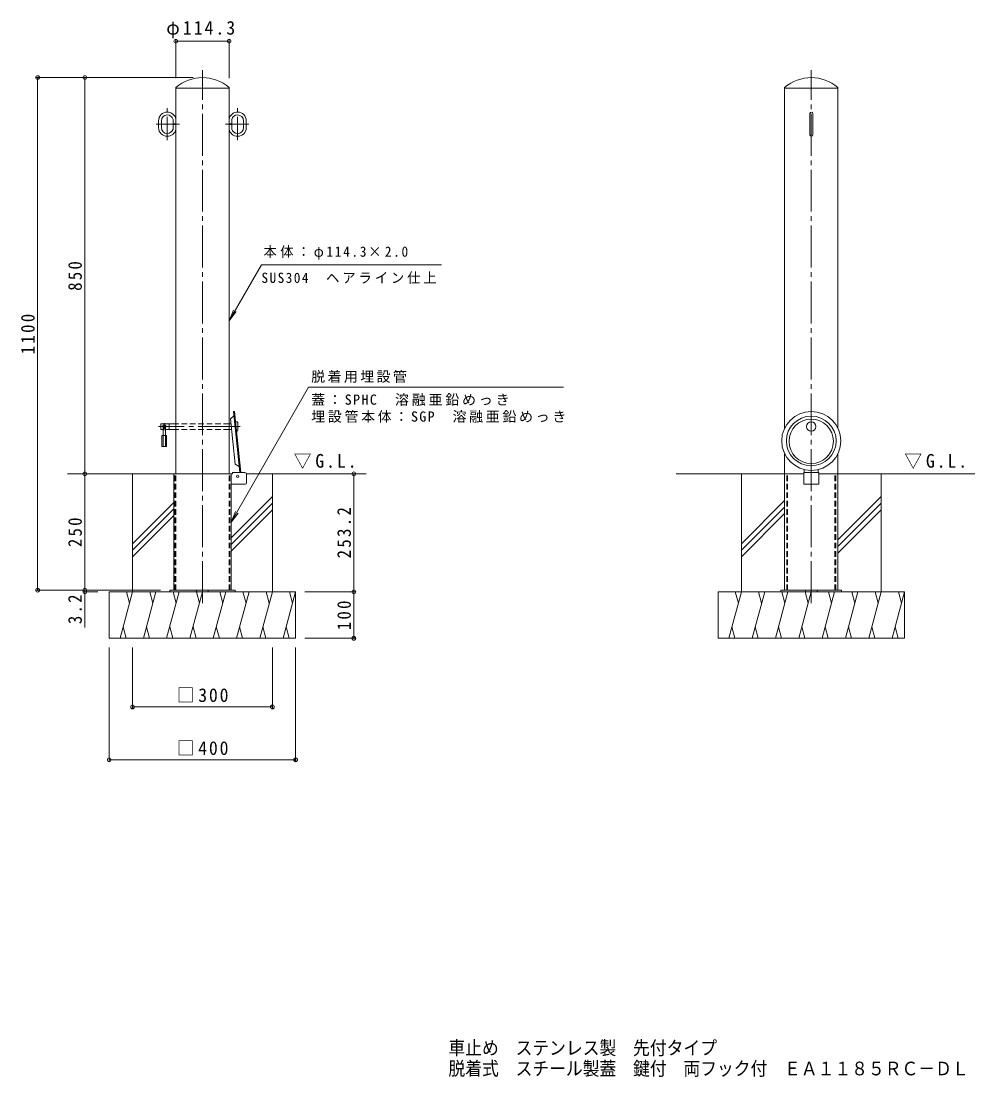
# Model space of a CAD drawing. Units: millimetres at full size, sheet at 1:10. Extents: x -1695 to 1794, y -1371 to 1082.
# Drawn here: x -1695 to 351, y -1371 to 895 of the extents above; entities that cross this region are included whole.
import ezdxf
from ezdxf.enums import TextEntityAlignment as Align

# ---------------------------------------------------------------- set-up
doc = ezdxf.new("R2010")
doc.units = ezdxf.units.MM
doc.header["$LTSCALE"] = 10
doc.header["$PDMODE"] = 32
doc.header["$PDSIZE"] = 8
for name, pattern in [('CHAIN1', [8, 5, -1, 1, -1]), ('CHAIN2', [12, 9, -1, 1, -1]), ('DASHED1', [1.8, 1.2, -0.6])]:
    doc.linetypes.add(name, pattern=pattern)
for name, color, linetype, lineweight in [('C-0', 7, 'CHAIN2', 9), ('C-1', 2, 'Continuous', 9), ('C-2', 3, 'Continuous', 9), ('C-3', 4, 'Continuous', 9), ('C-4', 7, 'Continuous', 9), ('C-5', 7, 'Continuous', 9), ('C-6', 6, 'Continuous', 5), ('C-A', 7, 'CHAIN1', 9)]:
    doc.layers.add(name, color=color, linetype=linetype, lineweight=lineweight)
doc.layers.add('F-5_F-5ﾚｲﾔ', color=2, linetype='Continuous')
doc.styles.add('ＭＳ ゴシック', font='')
doc.styles.get('ＭＳ ゴシック').set_extended_font_data('MS Gothic')

msp = doc.modelspace()

# ---------------------------------------------------------------- linework, layer by layer
at = {"layer": 'C-0'}
for p, q in [((-1306.34, -354.07), (-1306.34, 789.36)), ((0, -354.07), (0, 789.36)), ((-1225.64, 24.71), (-1400.64, 24.71))]:
    msp.add_line(p, q, dxfattribs=at)
at = {"layer": 'C-1', "color": 4}
for p, q in [((-1238.98, 48.03), (-1246.35, 41.63)), ((-1237.61, 57.03), (-1239.9, 56.79)), ((-1239.9, 56.79), (-1226.13, -74.22)), ((-1237.61, 57.03), (-1223.82, -74.22)), ((-15, -74.02), (-15, -67.49)), ((15, -74.02), (15, -67.49)), ((-1224.34, -69.27), (-1226.63, -69.51))]:
    msp.add_line(p, q, dxfattribs=at)
at = {"layer": 'C-1'}
for p, q in [((-1367.64, -326.52), (-1367.64, -76.52)), ((-1241.84, -76.52), (-1367.64, -76.52)), ((-1245.04, -326.52), (-1245.04, -76.52)), ((-1241.84, -76.52), (-1241.84, -74.22)), ((-1215.04, -74.22), (-1241.84, -74.22)), ((-1211.84, -96.05), (-1211.84, -77.42)), ((-16.3, -76.52), (-57.15, -76.52)), ((-57.15, -326.52), (-57.15, -76.52)), ((-16.3, -74.02), (-16.3, -99.02)), ((16.3, -76.52), (57.15, -76.52)), ((57.15, -326.52), (57.15, -76.52)), ((-1215.02, -99.22), (-1245.04, -99.22)), ((16.3, -99.02), (-16.3, -99.02)), ((-1376.34, -326.52), (-1376.34, -329.72)), ((-1236.34, -326.52), (-1376.34, -326.52)), ((-1318.84, -326.52), (-1318.84, -329.72)), ((-1293.84, -326.52), (-1293.84, -329.72)), ((-1236.34, -326.52), (-1236.34, -329.72)), ((-65, -326.52), (-65, -329.72)), ((65, -326.52), (-65, -326.52)), ((-12.5, -326.52), (-12.5, -329.72)), ((12.5, -326.52), (12.5, -329.72)), ((65, -326.52), (65, -329.72))]:
    msp.add_line(p, q, dxfattribs=at)
at = {"layer": 'C-1', "linetype": 'DASHED1'}
for p, q in [((-1365.34, -326.52), (-1365.34, -76.52)), ((-1247.34, -326.52), (-1247.34, -76.52)), ((-52.65, -326.52), (-52.65, -76.52)), ((52.65, -326.52), (52.65, -76.52))]:
    msp.add_line(p, q, dxfattribs=at)
at = {"layer": 'C-1', "color": 4}
msp.add_lwpolyline([(-1227.55, -60.76), (-1236.09, -56.03), (-1246.35, 41.63)], dxfattribs=at)
at = {"layer": 'C-1'}
msp.add_lwpolyline([(-16.3, -74.02), (16.3, -74.02), (16.3, -99.02)], dxfattribs=at)
at = {"layer": 'C-1', "color": 4}
for centre, radius in [((0, 24.71), 10), ((-1230.84, -82.02), 2.75)]:
    msp.add_circle(centre, radius, dxfattribs=at)
at = {"layer": 'C-1'}
for centre, start, end in [((-1215.04, -77.42), 0, 90), ((-1215.04, -96.02), 270.47024, 359.52976)]:
    msp.add_arc(centre, 3.2, start, end, dxfattribs=at)
at = {"layer": 'C-1', "color": 4}
for centre, major_axis, ratio in [((0, -6.12), (63.5, 0), 0.994522), ((0, -6.12), (53.5, 0), 0.994522), ((0, -6.96), (0, 47.64), 0.997146)]:
    msp.add_ellipse(centre, major_axis=major_axis, ratio=ratio, dxfattribs=at)
at = {"layer": 'C-2'}
for p, q in [((-1363.49, 751.92), (-1363.49, -76.52)), ((-1249.19, 750.48), (-1363.49, 750.48)), ((-1249.19, 751.92), (-1249.19, -76.52)), ((-57.15, 21.41), (-57.15, 751.92)), ((57.15, 750.48), (-57.15, 750.48)), ((57.15, 21.41), (57.15, 751.92)), ((-1400.49, 666.16), (-1400.49, 680.79)), ((-1394.49, 666.16), (-1394.49, 680.79)), ((-1369.49, 673.98), (-1369.49, 683.82)), ((-1363.49, 684.47), (-1363.49, 673.98)), ((-1243.19, 673.98), (-1243.19, 683.82)), ((-1218.19, 666.16), (-1218.19, 680.79)), ((-1212.19, 666.16), (-1212.19, 680.79)), ((-2.84, 650.48), (-2.84, 696.48)), ((3.16, 650.48), (3.16, 696.48)), ((-1363.49, 673.98), (-1369.49, 673.98)), ((-1369.49, 672.98), (-1369.49, 663.13)), ((-1363.49, 672.98), (-1369.49, 672.98)), ((-1363.49, 662.48), (-1363.49, 672.98)), ((-1249.19, 673.98), (-1243.19, 673.98)), ((-1249.19, 672.98), (-1243.19, 672.98)), ((-1243.19, 672.98), (-1243.19, 663.13)), ((-1381.81, 653.48), (-1381.81, 653.49)), ((-1230.88, 653.48), (-1230.88, 653.49)), ((-57.15, -76.52), (-57.15, -33.65)), ((57.15, -76.52), (57.15, -33.65))]:
    msp.add_line(p, q, dxfattribs=at)
at = {"layer": 'C-2', "linetype": 'DASHED1'}
for p, q in [((-1363.49, -326.52), (-1363.49, -76.52)), ((-1249.19, -326.52), (-1249.19, -76.52)), ((-50.8, -326.52), (-50.8, -76.52)), ((50.8, -326.52), (50.8, -76.52))]:
    msp.add_line(p, q, dxfattribs=at)
at = {"layer": 'C-2'}
for centre, radius, start, end in [((-1306.34, 686.94), 86.53, 48.66737, 131.33263), ((0, 686.94), 86.53, 48.66737, 131.33263), ((-1381.81, 680.79), 18.68, 90, 180), ((-1381.81, 680.79), 12.68, 90, 180), ((-1381.81, 680.79), 18.68, 11.35969, 90), ((-1381.81, 680.79), 12.68, 13.79803, 90), ((-1230.88, 680.79), 18.68, 90, 168.64031), ((-1230.88, 680.79), 12.68, 90, 166.20197), ((-1230.88, 680.79), 18.68, 0, 90), ((-1230.88, 680.79), 12.68, 0, 90), ((0.16, 696.48), 3, 90, 180), ((0.16, 696.48), 3, 0, 90), ((-1381.81, 666.16), 18.68, 180, 270), ((-1381.81, 666.16), 12.68, 180, 270), ((-1381.81, 666.16), 12.68, 270, 346.20197), ((-1381.81, 666.16), 18.68, 270, 348.64031), ((-1230.88, 666.16), 18.68, 191.35969, 270), ((-1230.88, 666.16), 12.68, 193.79803, 270), ((-1230.88, 666.16), 12.68, 270, 0), ((-1230.88, 666.16), 18.68, 270, 0), ((0.16, 650.48), 3, 180, 270), ((0.16, 650.48), 3, 270, 0)]:
    msp.add_arc(centre, radius, start, end, dxfattribs=at)
at = {"layer": 'C-3'}
for p, q in [((-1395.64, 19.71), (-1395.64, 29.71)), ((-1394.64, 30.71), (-1363.49, 30.71)), ((-1377.64, 30.71), (-1377.64, 18.71)), ((-1249.19, 30.71), (-1245.2, 30.71)), ((-1232.14, 34.71), (-1235.27, 34.71)), ((-1230.64, 33.21), (-1230.64, 16.21)), ((-1394.64, 18.71), (-1390.39, 18.71)), ((-1363.49, 18.71), (-1385.89, 18.71)), ((-1249.19, 18.71), (-1243.94, 18.71)), ((-1232.14, 14.71), (-1233.17, 14.71))]:
    msp.add_line(p, q, dxfattribs=at)
at = {"layer": 'C-3', "color": 6, "linetype": 'CHAIN1', "lineweight": 5}
for p, q in [((-1385.26, 23.46), (-1391.11, 23.46)), ((-1388.14, 31.8), (-1388.14, 17.18))]:
    msp.add_line(p, q, dxfattribs=at)
at = {"layer": 'C-3', "color": 6, "lineweight": 5}
for p, q in [((-1390.39, 23.46), (-1390.39, 5.71)), ((-1385.89, 23.46), (-1385.89, 5.71)), ((-1393.14, 5.71), (-1393.14, -17.79)), ((-1383.14, 5.71), (-1393.14, 5.71)), ((-1390.89, 5.71), (-1390.89, -17.79)), ((-1385.39, 5.71), (-1385.39, -17.79)), ((-1383.14, 5.71), (-1383.14, -17.79)), ((-1383.14, -17.79), (-1393.14, -17.79))]:
    msp.add_line(p, q, dxfattribs=at)
at = {"layer": 'C-3', "linetype": 'DASHED1'}
for p, q in [((-1249.19, 30.71), (-1363.49, 30.71)), ((-1249.19, 18.71), (-1363.49, 18.71))]:
    msp.add_line(p, q, dxfattribs=at)
at = {"layer": 'C-3'}
for centre, radius, start, end in [((-1394.64, 29.71), 1, 90, 180), ((-1388.14, 24.71), 3.5, 310.00481, 229.99519), ((-1232.14, 33.21), 1.5, 0, 90), ((-1394.64, 19.71), 1, 180, 270), ((-1232.14, 16.21), 1.5, 270, 0)]:
    msp.add_arc(centre, radius, start, end, dxfattribs=at)
at = {"layer": 'C-3', "color": 6, "lineweight": 5}
msp.add_arc((-1388.14, 23.46), 2.25, 0, 180, dxfattribs=at)
at = {"layer": 'C-3', "color": 6, "linetype": 'DASHED1', "lineweight": 5}
msp.add_arc((-1388.14, 23.46), 2.25, 180, 0, dxfattribs=at)
at = {"layer": 'C-4'}
for p, q in [((-1363.49, 854.74), (-1363.49, 771.92)), ((-1363.49, 851.74), (-1249.19, 851.74)), ((-1249.19, 854.74), (-1249.19, 771.92)), ((-1662.96, 773.48), (-1326.34, 773.48)), ((-1659.96, 773.48), (-1659.96, -326.52)), ((-1558.77, 773.48), (-1558.77, -76.52)), ((-1558.77, -76.52), (-1558.77, -406.62)), ((-981.42, -76.52), (-981.42, -329.72)), ((-1662.96, -326.52), (-1396.34, -326.52)), ((-1561.77, -329.72), (-1530.88, -329.72)), ((-978.42, -329.72), (-1086.34, -329.72)), ((-981.42, -329.72), (-981.42, -429.72)), ((-978.42, -429.72), (-1086.34, -429.72)), ((-1506.34, -693.62), (-1506.34, -449.72)), ((-1456.34, -580.03), (-1456.34, -449.72)), ((-1156.34, -580.03), (-1156.34, -449.72)), ((-1106.34, -693.62), (-1106.34, -449.72)), ((-1456.34, -577.03), (-1156.34, -577.03)), ((-1506.34, -690.62), (-1106.34, -690.62))]:
    msp.add_line(p, q, dxfattribs=at)
for p in [(-1363.49, 851.74), (-1249.19, 851.74), (-1659.96, 773.48), (-1558.77, 773.48), (-1558.77, -76.52), (-981.42, -76.52), (-1659.96, -326.52), (-1558.77, -326.52), (-1558.77, -329.72), (-981.42, -329.72), (-981.42, -429.72), (-1456.34, -577.03), (-1156.34, -577.03), (-1506.34, -690.62), (-1106.34, -690.62)]:
    msp.add_point(p, dxfattribs=at)
at = {"layer": 'C-5'}
for p, q in [((-1179.73, 371.88), (-793.58, 371.88)), ((-1249.19, 251.57), (-1233.97, 271.4)), ((-1245.04, -180.67), (-1078.75, 108.95)), ((-531.97, 108.95), (-1078.75, 108.95)), ((-1245.04, -180.67), (-1235.53, -157.55)), ((-1245.04, -180.67), (-1229.87, -160.8))]:
    msp.add_line(p, q, dxfattribs=at)
msp.add_lwpolyline([(-1179.73, 371.88), (-1249.19, 251.57), (-1239.63, 274.67)], dxfattribs=at)
at = {"layer": 'C-6'}
for p, q in [((-1596.17, -76.52), (-1367.64, -76.52)), ((-1456.34, -329.72), (-1456.34, -76.52)), ((-1211.97, -76.52), (-955.32, -76.52)), ((-1156.34, -329.72), (-1156.34, -76.52)), ((-289.83, -76.52), (-57.15, -76.52)), ((-150, -329.72), (-150, -76.52)), ((351.02, -76.52), (57.15, -76.52)), ((150, -329.72), (150, -76.52)), ((-1156.34, -125.6), (-1245.04, -214.3)), ((-57.15, -133.87), (-150, -226.72)), ((150, -125.6), (57.15, -218.45)), ((-1367.64, -138.02), (-1456.34, -226.72)), ((-1367.64, -152.16), (-1456.34, -240.86)), ((-1156.34, -139.74), (-1245.04, -228.44)), ((-1156.34, -153.88), (-1245.04, -242.58)), ((-57.15, -148.01), (-150, -240.86)), ((150, -139.74), (57.15, -232.59)), ((150, -153.88), (57.15, -246.73)), ((-1367.64, -166.3), (-1456.34, -255)), ((-57.15, -162.15), (-150, -255)), ((-1506.34, -329.72), (-1106.34, -329.72)), ((-1506.34, -429.72), (-1506.34, -329.72)), ((-1456.34, -329.72), (-1483.14, -429.72)), ((-1469.39, -329.72), (-1462.87, -354.07)), ((-1406.34, -329.72), (-1433.14, -429.72)), ((-1419.39, -329.72), (-1412.87, -354.07)), ((-1356.34, -329.72), (-1383.14, -429.72)), ((-1369.39, -329.72), (-1362.87, -354.07)), ((-1306.34, -329.72), (-1333.14, -429.72)), ((-1319.39, -329.72), (-1312.87, -354.07)), ((-1256.34, -329.72), (-1283.14, -429.72)), ((-1269.39, -329.72), (-1262.87, -354.07)), ((-1206.34, -329.72), (-1233.14, -429.72)), ((-1219.39, -329.72), (-1212.87, -354.07)), ((-1156.34, -329.72), (-1183.14, -429.72)), ((-1169.39, -329.72), (-1162.87, -354.07)), ((-1106.34, -329.72), (-1133.14, -429.72)), ((-1119.39, -329.72), (-1112.87, -354.07)), ((-1106.34, -429.72), (-1106.34, -329.72)), ((-200, -329.72), (200, -329.72)), ((-200, -429.72), (-200, -329.72)), ((-150, -329.72), (-176.79, -429.72)), ((-163.05, -329.72), (-156.52, -354.07)), ((-100, -329.72), (-126.79, -429.72)), ((-113.05, -329.72), (-106.52, -354.07)), ((-50, -329.72), (-76.79, -429.72)), ((-63.05, -329.72), (-56.52, -354.07)), ((0, -329.72), (-26.79, -429.72)), ((-13.05, -329.72), (-6.52, -354.07)), ((50, -329.72), (23.21, -429.72)), ((36.95, -329.72), (43.48, -354.07)), ((100, -329.72), (73.21, -429.72)), ((86.95, -329.72), (93.48, -354.07)), ((150, -329.72), (123.21, -429.72)), ((136.95, -329.72), (143.48, -354.07)), ((200, -329.72), (173.21, -429.72)), ((186.95, -329.72), (193.48, -354.07)), ((200, -429.72), (200, -329.72)), ((-1470.09, -429.72), (-1476.61, -405.37)), ((-1420.09, -429.72), (-1426.61, -405.37)), ((-1370.09, -429.72), (-1376.61, -405.37)), ((-1320.09, -429.72), (-1326.61, -405.37)), ((-1270.09, -429.72), (-1276.61, -405.37)), ((-1220.09, -429.72), (-1226.61, -405.37)), ((-1170.09, -429.72), (-1176.61, -405.37)), ((-1120.09, -429.72), (-1126.61, -405.37)), ((-163.75, -429.72), (-170.27, -405.37)), ((-113.75, -429.72), (-120.27, -405.37)), ((-63.75, -429.72), (-70.27, -405.37)), ((-13.75, -429.72), (-20.27, -405.37)), ((36.25, -429.72), (29.73, -405.37)), ((86.25, -429.72), (79.73, -405.37)), ((136.25, -429.72), (129.73, -405.37)), ((186.25, -429.72), (179.73, -405.37)), ((-1506.34, -429.72), (-1106.34, -429.72)), ((-200, -429.72), (200, -429.72))]:
    msp.add_line(p, q, dxfattribs=at)
at = {"layer": 'C-A'}
for p, q in [((-1381.81, 638.96), (-1381.81, 708)), ((-1230.88, 638.96), (-1230.88, 708)), ((-1355.62, 673.48), (-1406.94, 673.48)), ((-1257.06, 673.48), (-1205.75, 673.48))]:
    msp.add_line(p, q, dxfattribs=at)

# ---------------------------------------------------------------- texts
at = {"layer": 'C-4', "color": 2, "char_height": 29.33, "attachment_point": 7, "style": 'ＭＳ ゴシック'}
for s, insert in [('\\T1.23;\\W0.95;φ114.3', (-1383.84, 857.74)), ('\\T1.21;\\W0.95;□300', (-1361.34, -567.03)), ('\\T1.21;\\W0.95;□400', (-1361.34, -680.62))]:
    msp.add_mtext(s, dxfattribs=dict(at, insert=insert))
at = {"layer": 'C-4', "color": 2, "char_height": 29.33, "attachment_point": 7, "rotation": 90, "style": 'ＭＳ ゴシック'}
for s, insert in [('\\T1.27;\\W0.9;850', (-1564.77, 315.98)), ('\\T1.28;\\W0.9;1100', (-1665.96, 179.73)), ('\\T1.28;\\W0.9;253.2', (-987.42, -258.12)), ('\\T1.27;\\W0.9;250', (-1564.77, -234.02)), ('\\T1.27;\\W0.9;3.2', (-1564.77, -399.18)), ('\\T1.27;\\W0.9;100', (-987.42, -412.22))]:
    msp.add_mtext(s, dxfattribs=dict(at, insert=insert))
at = {"layer": 'C-5', "char_height": 21.99, "attachment_point": 7, "style": 'ＭＳ ゴシック'}
for s, insert in [('\\T1.26;\\W0.95;本体：φ114.3×2.0', (-1175.25, 383.1)), ('\\T1.22;\\W0.95;SUS304\u3000ヘアライン仕上', (-1179.73, 330.58)), ('\\T1.17;脱着用埋設管', (-1073.04, 118.35)), ('\\T1.2;蓋：SPHC\u3000溶融亜鉛めっき', (-1073.04, 69.05)), ('\\T1.19;埋設管本体：SGP\u3000溶融亜鉛めっき', (-1073.04, 32.73))]:
    msp.add_mtext(s, dxfattribs=dict(at, insert=insert))
at = {"layer": 'C-5', "color": 2, "char_height": 29.33, "attachment_point": 7, "style": 'ＭＳ ゴシック'}
for insert in [(-1110.47, -66.15), (199.63, -66.15)]:
    msp.add_mtext('\\T1.22;\\W0.95;▽G.L.', dxfattribs=dict(at, insert=insert))
at = {"layer": 'F-5_F-5ﾚｲﾔ', "style": 'ＭＳ ゴシック', "width": 0.9}
for s, p in [('車止め\u3000ステンレス製\u3000先付タイプ', (-778.5, -1332)), ('脱着式\u3000スチール製蓋\u3000鍵付\u3000両フック付\u3000ＥＡ１１８５ＲＣ－ＤＬ', (-778.5, -1376.28))]:
    msp.add_text(s, height=29.33, dxfattribs=at).set_placement(p, align=Align.BOTTOM_LEFT)

doc.saveas('drawing.dxf')
